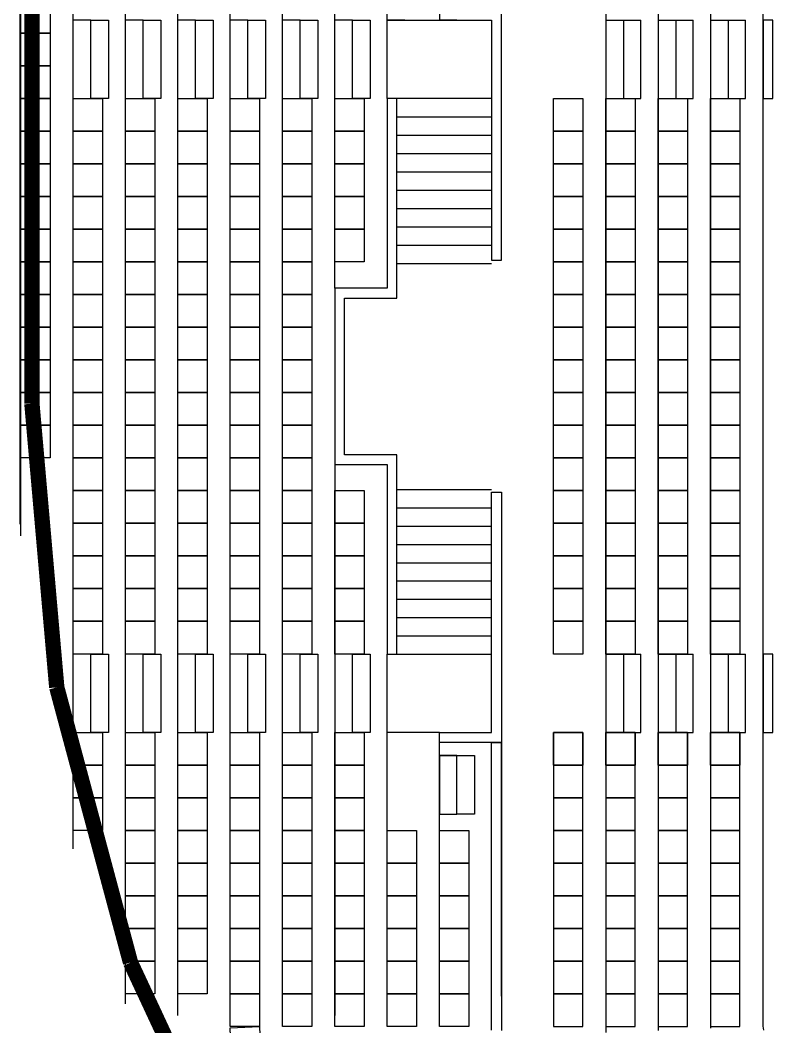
# Model space of a CAD drawing. Header units: millimetres. Extents: x -30921 to 91963, y -65754 to 26853.
# Drawn here: x -30192 to -18682, y -50172 to -34769 of the extents above; entities that cross this region are included whole.
import ezdxf

# ---------------------------------------------------------------- set-up
doc = ezdxf.new("R2010")
doc.units = ezdxf.units.MM
doc.header["$LTSCALE"] = 0.1
doc.header["$MEASUREMENT"] = 0
for name, color, linetype in [('GRADIN ESCALIER', 7, 'CONTINUOUS'), ('GRADINS_FIXES_BAS', 7, 'CONTINUOUS'), ('GRADINS_FIXES_HAUT', 7, 'CONTINUOUS'), ('SALLE CONTOUR', 7, 'CONTINUOUS')]:
    doc.layers.add(name, color=color, linetype=linetype)

msp = doc.modelspace()

# ---------------------------------------------------------------- linework, layer by layer
at = {"layer": 'GRADIN ESCALIER', "color": 7, "linetype": 'Continuous'}
for p, q in [((-30191.628, -42480.124), (-30191.628, 839.876)), ((-30181.629, -42660.124), (-30181.629, -20820.124)), ((-29381.628, -47450.124), (-29381.628, -20820.124)), ((-28581.629, -49820.124), (-28581.629, -20820.124)), ((-27781.629, -50000.124), (-27781.629, -20820.124)), ((-26981.629, -50000.124), (-26981.629, -20820.124)), ((-26181.629, -50000.124), (-26181.629, -23970.124)), ((-25381.629, -38870.124), (-25381.629, -23970.124)), ((-24581.629, -35970.124), (-24581.629, -25070.124)), ((-29111.629, -34770.124), (-29381.628, -34770.124)), ((-29111.629, -34770.124), (-29381.628, -34770.124)), ((-28311.629, -34770.124), (-28581.629, -34770.124)), ((-28311.629, -34770.124), (-28581.629, -34770.124)), ((-27511.628, -34770.124), (-27781.629, -34770.124)), ((-27511.628, -34770.124), (-27781.629, -34770.124)), ((-26711.629, -34770.124), (-26981.629, -34770.124)), ((-26711.629, -34770.124), (-26981.629, -34770.124)), ((-25911.629, -34770.124), (-26181.629, -34770.124)), ((-25911.629, -34770.124), (-26181.629, -34770.124)), ((-25111.629, -34770.124), (-25381.629, -34770.124)), ((-25111.629, -34770.124), (-25381.629, -34770.124)), ((-25111.629, -34770.124), (-25381.629, -34770.124)), ((-24581.629, -34770.124), (-23781.629, -34770.124)), ((-24311.628, -34770.124), (-24581.629, -34770.124)), ((-24311.628, -34770.124), (-24581.629, -34770.124)), ((-23511.629, -34770.124), (-23781.629, -34770.124)), ((-23511.629, -34770.124), (-23781.629, -34770.124)), ((-21231.629, -34770.124), (-20701.629, -34770.124)), ((-20961.629, -35970.124), (-20961.629, -34770.124)), ((-20701.629, -35970.124), (-20701.629, -34770.124)), ((-20431.629, -34770.124), (-19901.628, -34770.124)), ((-20161.629, -35970.124), (-20161.629, -34770.124)), ((-19901.628, -35970.124), (-19901.628, -34770.124)), ((-19631.628, -34770.124), (-19101.628, -34770.124)), ((-19361.628, -35970.124), (-19361.628, -34770.124)), ((-19101.628, -35970.124), (-19101.628, -34770.124)), ((-22981.629, -35970.124), (-24581.629, -35970.124)), ((-21231.629, -35970.124), (-20701.629, -35970.124)), ((-20431.629, -35970.124), (-19901.628, -35970.124)), ((-19631.628, -35970.124), (-19101.628, -35970.124)), ((-24431.629, -36250.124), (-22981.629, -36250.124)), ((-24431.629, -36530.124), (-22981.629, -36530.124)), ((-24431.629, -36810.124), (-22981.629, -36810.124)), ((-24431.629, -37090.124), (-22981.629, -37090.124)), ((-24431.629, -37370.124), (-22981.629, -37370.124)), ((-24431.629, -37650.124), (-22981.629, -37650.124)), ((-24431.629, -37930.124), (-22981.629, -37930.124)), ((-24431.629, -38210.124), (-22981.629, -38210.124)), ((-24431.629, -38490.124), (-22981.629, -38490.124)), ((-25381.629, -41570.124), (-25381.629, -50000.124)), ((-24431.629, -41950.124), (-22981.629, -41950.124)), ((-24431.629, -42230.124), (-22981.629, -42230.124)), ((-24431.629, -42510.124), (-22981.629, -42510.124)), ((-24431.629, -42790.124), (-22981.629, -42790.124)), ((-24431.629, -43070.124), (-22981.629, -43070.124)), ((-24431.629, -43350.124), (-22981.629, -43350.124)), ((-24431.629, -43630.124), (-22981.629, -43630.124)), ((-24431.629, -43910.124), (-22981.629, -43910.124)), ((-24431.629, -44190.124), (-22981.629, -44190.124)), ((-29111.629, -44470.124), (-29381.628, -44470.124)), ((-28311.629, -44470.124), (-28581.629, -44470.124)), ((-27511.628, -44470.124), (-27781.629, -44470.124)), ((-26711.629, -44470.124), (-26981.629, -44470.124)), ((-25911.629, -44470.124), (-26181.629, -44470.124)), ((-25111.629, -44470.124), (-25381.629, -44470.124)), ((-24581.629, -50000.124), (-24581.629, -44470.124)), ((-24431.629, -44470.124), (-22981.629, -44470.124)), ((-21231.629, -44470.124), (-20701.629, -44470.124)), ((-20961.629, -45670.124), (-20961.629, -44470.124)), ((-20701.629, -45670.124), (-20701.629, -44470.124)), ((-20431.629, -44470.124), (-19901.628, -44470.124)), ((-20161.629, -45670.124), (-20161.629, -44470.124)), ((-19901.628, -45670.124), (-19901.628, -44470.124)), ((-19631.628, -44470.124), (-19101.628, -44470.124)), ((-19361.628, -45670.124), (-19361.628, -44470.124)), ((-19101.628, -45670.124), (-19101.628, -44470.124)), ((-23781.629, -45670.124), (-24581.629, -45670.124)), ((-23781.629, -45670.124), (-24581.629, -45670.124)), ((-21231.629, -45670.124), (-20701.629, -45670.124)), ((-20431.629, -45670.124), (-19901.628, -45670.124)), ((-19631.628, -45670.124), (-19101.628, -45670.124)), ((-23781.629, -49700.124), (-23781.629, -45820.124)), ((-23781.629, -50000.124), (-23781.629, -45820.124)), ((-22831.628, -49700.124), (-22831.628, -45820.124))]:
    msp.add_line(p, q, dxfattribs=at)
for points in [[(-21231.629, -50260.124), (-21231.629, -50170.124), (-21231.629, -50080.124), (-21231.629, -50010.124), (-21231.629, 8369.876)], [(-20431.629, -50230.124), (-20431.629, -50150.124), (-20431.629, -50070.124), (-20431.629, -50000.124), (-20431.629, 8369.876)], [(-19631.628, -50190.124), (-19631.628, -50130.124), (-19631.628, -50060.124), (-19631.628, -50000.124), (-19631.628, 8369.876)], [(-18821.629, -50220.124), (-18831.628, -50160.124), (-18831.628, -50110.124), (-18831.628, -50050.124), (-18831.628, -50000.124), (-18831.628, 8369.876)], [(-29381.628, -35970.124), (-29111.629, -35970.124), (-29111.629, -34770.124), (-28841.629, -34770.124), (-28841.629, -35970.124), (-29111.629, -35970.124)], [(-28581.629, -35970.124), (-28311.629, -35970.124), (-28311.629, -34770.124), (-28041.628, -34770.124), (-28041.628, -35970.124), (-28311.629, -35970.124)], [(-27781.629, -35970.124), (-27511.628, -35970.124), (-27511.628, -34770.124), (-27241.628, -34770.124), (-27241.628, -35970.124), (-27511.628, -35970.124)], [(-26981.629, -35970.124), (-26711.629, -35970.124), (-26711.629, -34770.124), (-26441.628, -34770.124), (-26441.628, -35970.124), (-26711.629, -35970.124)], [(-26181.629, -35970.124), (-25911.629, -35970.124), (-25911.629, -34770.124), (-25641.629, -34770.124), (-25641.629, -35970.124), (-25911.629, -35970.124)], [(-25381.629, -35970.124), (-25111.629, -35970.124), (-25111.629, -34770.124), (-24841.629, -34770.124), (-24841.629, -35970.124), (-25111.629, -35970.124)], [(-29381.628, -45670.124), (-29111.629, -45670.124), (-29111.629, -44470.124), (-28841.629, -44470.124), (-28841.629, -45670.124), (-29111.629, -45670.124)], [(-28581.629, -45670.124), (-28311.629, -45670.124), (-28311.629, -44470.124), (-28041.628, -44470.124), (-28041.628, -45670.124), (-28311.629, -45670.124)], [(-27781.629, -45670.124), (-27511.628, -45670.124), (-27511.628, -44470.124), (-27241.628, -44470.124), (-27241.628, -45670.124), (-27511.628, -45670.124)], [(-26981.629, -45670.124), (-26711.629, -45670.124), (-26711.629, -44470.124), (-26441.628, -44470.124), (-26441.628, -45670.124), (-26711.629, -45670.124)], [(-26181.629, -45670.124), (-25911.629, -45670.124), (-25911.629, -44470.124), (-25641.629, -44470.124), (-25641.629, -45670.124), (-25911.629, -45670.124)], [(-25381.629, -45670.124), (-25111.629, -45670.124), (-25111.629, -44470.124), (-24841.629, -44470.124), (-24841.629, -45670.124), (-25111.629, -45670.124)], [(-22981.629, -50000.124), (-22981.629, -45820.124), (-22831.628, -45820.124), (-22831.628, -50000.124), (-22831.628, -50070.124), (-22831.628, -50150.124), (-22831.628, -50230.124)], [(-23511.629, -46020.124), (-23781.629, -46020.124), (-23511.629, -46020.124), (-23781.629, -46020.124), (-23781.629, -46920.124), (-23511.629, -46920.124), (-23511.629, -46020.124), (-23241.628, -46020.124), (-23241.628, -46920.124), (-23511.629, -46920.124)], [(-22981.629, -50220.124), (-22981.629, -50150.124), (-22981.629, -50070.124), (-22981.629, -50000.124)]]:
    msp.add_lwpolyline(points, dxfattribs=at)
for points in [[(-23781.629, -34770.124), (-22981.629, -34770.124), (-22981.629, -38440.124), (-22831.628, -38440.124), (-22831.628, -34620.124), (-23781.629, -34620.124)], [(-18681.628, -34770.124), (-18831.628, -34770.124), (-18831.628, -35970.124), (-18681.628, -35970.124)], [(-24581.629, -44470.124), (-24431.629, -44470.124), (-24431.629, -41420.124), (-25231.629, -41420.124), (-25231.629, -39020.124), (-24431.629, -39020.124), (-24431.629, -35970.124), (-24581.629, -35970.124), (-24581.629, -38870.124), (-25381.629, -38870.124), (-25381.629, -39020.124), (-25381.629, -41420.124), (-25381.629, -41570.124), (-24581.629, -41570.124)], [(-23781.629, -45670.124), (-22981.629, -45670.124), (-22981.629, -41990.124), (-22831.628, -41990.124), (-22831.628, -45820.124), (-23781.629, -45820.124)], [(-18681.628, -44470.124), (-18831.628, -44470.124), (-18831.628, -45670.124), (-18681.628, -45670.124)]]:
    msp.add_lwpolyline(points, close=True, dxfattribs=at)
at = {"layer": 'GRADINS_FIXES_BAS', "color": 7, "linetype": 'Continuous'}
for points in [[(-22036.629, -35967.124), (-21586.629, -35967.124), (-21586.629, -36467.124), (-22036.629, -36467.124)], [(-21236.629, -35967.124), (-20786.629, -35967.124), (-20786.629, -36467.124), (-21236.629, -36467.124)], [(-20436.629, -35967.124), (-19986.629, -35967.124), (-19986.629, -36467.124), (-20436.629, -36467.124)], [(-19636.628, -35967.124), (-19186.628, -35967.124), (-19186.628, -36467.124), (-19636.628, -36467.124)], [(-22036.629, -36467.124), (-21586.629, -36467.124), (-21586.629, -36967.124), (-22036.629, -36967.124)], [(-21236.629, -36467.124), (-20786.629, -36467.124), (-20786.629, -36967.124), (-21236.629, -36967.124)], [(-20436.629, -36467.124), (-19986.629, -36467.124), (-19986.629, -36967.124), (-20436.629, -36967.124)], [(-19636.628, -36467.124), (-19186.628, -36467.124), (-19186.628, -36967.124), (-19636.628, -36967.124)], [(-22036.629, -36967.124), (-21586.629, -36967.124), (-21586.629, -37467.124), (-22036.629, -37467.124)], [(-21236.629, -36967.124), (-20786.629, -36967.124), (-20786.629, -37467.124), (-21236.629, -37467.124)], [(-20436.629, -36967.124), (-19986.629, -36967.124), (-19986.629, -37467.124), (-20436.629, -37467.124)], [(-19636.628, -36967.124), (-19186.628, -36967.124), (-19186.628, -37467.124), (-19636.628, -37467.124)], [(-22036.629, -37467.124), (-21586.629, -37467.124), (-21586.629, -37967.124), (-22036.629, -37967.124)], [(-21236.629, -37467.124), (-20786.629, -37467.124), (-20786.629, -37967.124), (-21236.629, -37967.124)], [(-20436.629, -37467.124), (-19986.629, -37467.124), (-19986.629, -37967.124), (-20436.629, -37967.124)], [(-19636.628, -37467.124), (-19186.628, -37467.124), (-19186.628, -37967.124), (-19636.628, -37967.124)], [(-22036.629, -37967.124), (-21586.629, -37967.124), (-21586.629, -38467.124), (-22036.629, -38467.124)], [(-21236.629, -37967.124), (-20786.629, -37967.124), (-20786.629, -38467.124), (-21236.629, -38467.124)], [(-20436.629, -37967.124), (-19986.629, -37967.124), (-19986.629, -38467.124), (-20436.629, -38467.124)], [(-19636.628, -37967.124), (-19186.628, -37967.124), (-19186.628, -38467.124), (-19636.628, -38467.124)], [(-22036.629, -38467.124), (-21586.629, -38467.124), (-21586.629, -38967.124), (-22036.629, -38967.124)], [(-21236.629, -38467.124), (-20786.629, -38467.124), (-20786.629, -38967.124), (-21236.629, -38967.124)], [(-20436.629, -38467.124), (-19986.629, -38467.124), (-19986.629, -38967.124), (-20436.629, -38967.124)], [(-19636.628, -38467.124), (-19186.628, -38467.124), (-19186.628, -38967.124), (-19636.628, -38967.124)], [(-22036.629, -38967.124), (-21586.629, -38967.124), (-21586.629, -39467.124), (-22036.629, -39467.124)], [(-21236.629, -38967.124), (-20786.629, -38967.124), (-20786.629, -39467.124), (-21236.629, -39467.124)], [(-20436.629, -38967.124), (-19986.629, -38967.124), (-19986.629, -39467.124), (-20436.629, -39467.124)], [(-19636.628, -38967.124), (-19186.628, -38967.124), (-19186.628, -39467.124), (-19636.628, -39467.124)], [(-22036.629, -39467.124), (-21586.629, -39467.124), (-21586.629, -39967.124), (-22036.629, -39967.124)], [(-21236.629, -39467.124), (-20786.629, -39467.124), (-20786.629, -39967.124), (-21236.629, -39967.124)], [(-20436.629, -39467.124), (-19986.629, -39467.124), (-19986.629, -39967.124), (-20436.629, -39967.124)], [(-19636.628, -39467.124), (-19186.628, -39467.124), (-19186.628, -39967.124), (-19636.628, -39967.124)], [(-22036.629, -39967.124), (-21586.629, -39967.124), (-21586.629, -40467.124), (-22036.629, -40467.124)], [(-21236.629, -39967.124), (-20786.629, -39967.124), (-20786.629, -40467.124), (-21236.629, -40467.124)], [(-20436.629, -39967.124), (-19986.629, -39967.124), (-19986.629, -40467.124), (-20436.629, -40467.124)], [(-19636.628, -39967.124), (-19186.628, -39967.124), (-19186.628, -40467.124), (-19636.628, -40467.124)], [(-22036.629, -40467.124), (-21586.629, -40467.124), (-21586.629, -40967.124), (-22036.629, -40967.124)], [(-21236.629, -40467.124), (-20786.629, -40467.124), (-20786.629, -40967.124), (-21236.629, -40967.124)], [(-20436.629, -40467.124), (-19986.629, -40467.124), (-19986.629, -40967.124), (-20436.629, -40967.124)], [(-19636.628, -40467.124), (-19186.628, -40467.124), (-19186.628, -40967.124), (-19636.628, -40967.124)], [(-22036.629, -40967.124), (-21586.629, -40967.124), (-21586.629, -41467.124), (-22036.629, -41467.124)], [(-21236.629, -40967.124), (-20786.629, -40967.124), (-20786.629, -41467.124), (-21236.629, -41467.124)], [(-20436.629, -40967.124), (-19986.629, -40967.124), (-19986.629, -41467.124), (-20436.629, -41467.124)], [(-19636.628, -40967.124), (-19186.628, -40967.124), (-19186.628, -41467.124), (-19636.628, -41467.124)], [(-22036.629, -41467.124), (-21586.629, -41467.124), (-21586.629, -41967.124), (-22036.629, -41967.124)], [(-21236.629, -41467.124), (-20786.629, -41467.124), (-20786.629, -41967.124), (-21236.629, -41967.124)], [(-20436.629, -41467.124), (-19986.629, -41467.124), (-19986.629, -41967.124), (-20436.629, -41967.124)], [(-19636.628, -41467.124), (-19186.628, -41467.124), (-19186.628, -41967.124), (-19636.628, -41967.124)], [(-22036.629, -41967.124), (-21586.629, -41967.124), (-21586.629, -42467.124), (-22036.629, -42467.124)], [(-21236.629, -41967.124), (-20786.629, -41967.124), (-20786.629, -42467.124), (-21236.629, -42467.124)], [(-20436.629, -41967.124), (-19986.629, -41967.124), (-19986.629, -42467.124), (-20436.629, -42467.124)], [(-19636.628, -41967.124), (-19186.628, -41967.124), (-19186.628, -42467.124), (-19636.628, -42467.124)], [(-22036.629, -42467.124), (-21586.629, -42467.124), (-21586.629, -42967.124), (-22036.629, -42967.124)], [(-21236.629, -42467.124), (-20786.629, -42467.124), (-20786.629, -42967.124), (-21236.629, -42967.124)], [(-20436.629, -42467.124), (-19986.629, -42467.124), (-19986.629, -42967.124), (-20436.629, -42967.124)], [(-19636.628, -42467.124), (-19186.628, -42467.124), (-19186.628, -42967.124), (-19636.628, -42967.124)], [(-22036.629, -42967.124), (-21586.629, -42967.124), (-21586.629, -43467.124), (-22036.629, -43467.124)], [(-21236.629, -42967.124), (-20786.629, -42967.124), (-20786.629, -43467.124), (-21236.629, -43467.124)], [(-20436.629, -42967.124), (-19986.629, -42967.124), (-19986.629, -43467.124), (-20436.629, -43467.124)], [(-19636.628, -42967.124), (-19186.628, -42967.124), (-19186.628, -43467.124), (-19636.628, -43467.124)], [(-22036.629, -43467.124), (-21586.629, -43467.124), (-21586.629, -43967.124), (-22036.629, -43967.124)], [(-21236.629, -43467.124), (-20786.629, -43467.124), (-20786.629, -43967.124), (-21236.629, -43967.124)], [(-20436.629, -43467.124), (-19986.629, -43467.124), (-19986.629, -43967.124), (-20436.629, -43967.124)], [(-19636.628, -43467.124), (-19186.628, -43467.124), (-19186.628, -43967.124), (-19636.628, -43967.124)], [(-22036.629, -43967.124), (-21586.629, -43967.124), (-21586.629, -44467.124), (-22036.629, -44467.124)], [(-21236.629, -43967.124), (-20786.629, -43967.124), (-20786.629, -44467.124), (-21236.629, -44467.124)], [(-20436.629, -43967.124), (-19986.629, -43967.124), (-19986.629, -44467.124), (-20436.629, -44467.124)], [(-19636.628, -43967.124), (-19186.628, -43967.124), (-19186.628, -44467.124), (-19636.628, -44467.124)], [(-22036.629, -45667.124), (-21586.629, -45667.124), (-21586.629, -46167.124), (-22036.629, -46167.124)], [(-22036.629, -46167.124), (-21586.629, -46167.124), (-21586.629, -45667.124), (-22036.629, -45667.124)], [(-21236.629, -45667.124), (-20786.629, -45667.124), (-20786.629, -46167.124), (-21236.629, -46167.124)], [(-21236.629, -46167.124), (-20786.629, -46167.124), (-20786.629, -45667.124), (-21236.629, -45667.124)], [(-20436.629, -45667.124), (-19986.629, -45667.124), (-19986.629, -46167.124), (-20436.629, -46167.124)], [(-20436.629, -46167.124), (-19986.629, -46167.124), (-19986.629, -45667.124), (-20436.629, -45667.124)], [(-19636.628, -46167.124), (-19186.628, -46167.124), (-19186.628, -45667.124), (-19636.628, -45667.124)], [(-19636.628, -45667.124), (-19186.628, -45667.124), (-19186.628, -46167.124), (-19636.628, -46167.124)], [(-22036.629, -46667.124), (-21586.629, -46667.124), (-21586.629, -46167.124), (-22036.629, -46167.124)], [(-21236.629, -46667.124), (-20786.629, -46667.124), (-20786.629, -46167.124), (-21236.629, -46167.124)], [(-20436.629, -46667.124), (-19986.629, -46667.124), (-19986.629, -46167.124), (-20436.629, -46167.124)], [(-19636.628, -46667.124), (-19186.628, -46667.124), (-19186.628, -46167.124), (-19636.628, -46167.124)], [(-22036.629, -47167.124), (-21586.629, -47167.124), (-21586.629, -46667.124), (-22036.629, -46667.124)], [(-21236.629, -47167.124), (-20786.629, -47167.124), (-20786.629, -46667.124), (-21236.629, -46667.124)], [(-20436.629, -47167.124), (-19986.629, -47167.124), (-19986.629, -46667.124), (-20436.629, -46667.124)], [(-19636.628, -47167.124), (-19186.628, -47167.124), (-19186.628, -46667.124), (-19636.628, -46667.124)], [(-22036.629, -47667.124), (-21586.629, -47667.124), (-21586.629, -47167.124), (-22036.629, -47167.124)], [(-21236.629, -47667.124), (-20786.629, -47667.124), (-20786.629, -47167.124), (-21236.629, -47167.124)], [(-20436.629, -47667.124), (-19986.629, -47667.124), (-19986.629, -47167.124), (-20436.629, -47167.124)], [(-19636.628, -47667.124), (-19186.628, -47667.124), (-19186.628, -47167.124), (-19636.628, -47167.124)], [(-22036.629, -48167.124), (-21586.629, -48167.124), (-21586.629, -47667.124), (-22036.629, -47667.124)], [(-21236.629, -48167.124), (-20786.629, -48167.124), (-20786.629, -47667.124), (-21236.629, -47667.124)], [(-20436.629, -48167.124), (-19986.629, -48167.124), (-19986.629, -47667.124), (-20436.629, -47667.124)], [(-19636.628, -48167.124), (-19186.628, -48167.124), (-19186.628, -47667.124), (-19636.628, -47667.124)], [(-22036.629, -48667.124), (-21586.629, -48667.124), (-21586.629, -48167.124), (-22036.629, -48167.124)], [(-21236.629, -48667.124), (-20786.629, -48667.124), (-20786.629, -48167.124), (-21236.629, -48167.124)], [(-20436.629, -48667.124), (-19986.629, -48667.124), (-19986.629, -48167.124), (-20436.629, -48167.124)], [(-19636.628, -48667.124), (-19186.628, -48667.124), (-19186.628, -48167.124), (-19636.628, -48167.124)], [(-22036.629, -49167.124), (-21586.629, -49167.124), (-21586.629, -48667.124), (-22036.629, -48667.124)], [(-21236.629, -49167.124), (-20786.629, -49167.124), (-20786.629, -48667.124), (-21236.629, -48667.124)], [(-20436.629, -49167.124), (-19986.629, -49167.124), (-19986.629, -48667.124), (-20436.629, -48667.124)], [(-19636.628, -49167.124), (-19186.628, -49167.124), (-19186.628, -48667.124), (-19636.628, -48667.124)], [(-22036.629, -49667.124), (-21586.629, -49667.124), (-21586.629, -49167.124), (-22036.629, -49167.124)], [(-21236.629, -49667.124), (-20786.629, -49667.124), (-20786.629, -49167.124), (-21236.629, -49167.124)], [(-20436.629, -49667.124), (-19986.629, -49667.124), (-19986.629, -49167.124), (-20436.629, -49167.124)], [(-19636.628, -49667.124), (-19186.628, -49667.124), (-19186.628, -49167.124), (-19636.628, -49167.124)], [(-22036.629, -50167.124), (-21586.629, -50167.124), (-21586.629, -49667.124), (-22036.629, -49667.124)], [(-21236.629, -50167.124), (-20786.629, -50167.124), (-20786.629, -49667.124), (-21236.629, -49667.124)], [(-20436.629, -50167.124), (-19986.629, -50167.124), (-19986.629, -49667.124), (-20436.629, -49667.124)], [(-19636.628, -50167.124), (-19186.628, -50167.124), (-19186.628, -49667.124), (-19636.628, -49667.124)]]:
    msp.add_lwpolyline(points, close=True, dxfattribs=at)
at = {"layer": 'GRADINS_FIXES_HAUT', "color": 7, "linetype": 'Continuous'}
for points in [[(-29731.629, -34967.124), (-30181.629, -34967.124), (-30181.629, -34467.124), (-29731.629, -34467.124)], [(-29731.629, -35467.124), (-30181.629, -35467.124), (-30181.629, -34967.124), (-29731.629, -34967.124)], [(-29731.629, -35967.124), (-30181.629, -35967.124), (-30181.629, -35467.124), (-29731.629, -35467.124)], [(-29731.629, -36467.124), (-30181.629, -36467.124), (-30181.629, -35967.124), (-29731.629, -35967.124)], [(-28931.629, -36467.124), (-29381.628, -36467.124), (-29381.628, -35967.124), (-28931.629, -35967.124)], [(-28131.628, -36467.124), (-28581.629, -36467.124), (-28581.629, -35967.124), (-28131.628, -35967.124)], [(-27331.628, -36467.124), (-27781.629, -36467.124), (-27781.629, -35967.124), (-27331.628, -35967.124)], [(-26531.629, -36467.124), (-26981.629, -36467.124), (-26981.629, -35967.124), (-26531.629, -35967.124)], [(-25731.629, -36467.124), (-26181.629, -36467.124), (-26181.629, -35967.124), (-25731.629, -35967.124)], [(-24931.629, -36467.124), (-25381.629, -36467.124), (-25381.629, -35967.124), (-24931.629, -35967.124)], [(-29731.629, -36967.124), (-30181.629, -36967.124), (-30181.629, -36467.124), (-29731.629, -36467.124)], [(-28931.629, -36967.124), (-29381.628, -36967.124), (-29381.628, -36467.124), (-28931.629, -36467.124)], [(-28131.628, -36967.124), (-28581.629, -36967.124), (-28581.629, -36467.124), (-28131.628, -36467.124)], [(-27331.628, -36967.124), (-27781.629, -36967.124), (-27781.629, -36467.124), (-27331.628, -36467.124)], [(-26531.629, -36967.124), (-26981.629, -36967.124), (-26981.629, -36467.124), (-26531.629, -36467.124)], [(-25731.629, -36967.124), (-26181.629, -36967.124), (-26181.629, -36467.124), (-25731.629, -36467.124)], [(-24931.629, -36967.124), (-25381.629, -36967.124), (-25381.629, -36467.124), (-24931.629, -36467.124)], [(-29731.629, -37467.124), (-30181.629, -37467.124), (-30181.629, -36967.124), (-29731.629, -36967.124)], [(-28931.629, -37467.124), (-29381.628, -37467.124), (-29381.628, -36967.124), (-28931.629, -36967.124)], [(-28131.628, -37467.124), (-28581.629, -37467.124), (-28581.629, -36967.124), (-28131.628, -36967.124)], [(-27331.628, -37467.124), (-27781.629, -37467.124), (-27781.629, -36967.124), (-27331.628, -36967.124)], [(-26531.629, -37467.124), (-26981.629, -37467.124), (-26981.629, -36967.124), (-26531.629, -36967.124)], [(-25731.629, -37467.124), (-26181.629, -37467.124), (-26181.629, -36967.124), (-25731.629, -36967.124)], [(-24931.629, -37467.124), (-25381.629, -37467.124), (-25381.629, -36967.124), (-24931.629, -36967.124)], [(-29731.629, -37967.124), (-30181.629, -37967.124), (-30181.629, -37467.124), (-29731.629, -37467.124)], [(-28931.629, -37967.124), (-29381.628, -37967.124), (-29381.628, -37467.124), (-28931.629, -37467.124)], [(-28131.628, -37967.124), (-28581.629, -37967.124), (-28581.629, -37467.124), (-28131.628, -37467.124)], [(-27331.628, -37967.124), (-27781.629, -37967.124), (-27781.629, -37467.124), (-27331.628, -37467.124)], [(-26531.629, -37967.124), (-26981.629, -37967.124), (-26981.629, -37467.124), (-26531.629, -37467.124)], [(-25731.629, -37967.124), (-26181.629, -37967.124), (-26181.629, -37467.124), (-25731.629, -37467.124)], [(-24931.629, -37967.124), (-25381.629, -37967.124), (-25381.629, -37467.124), (-24931.629, -37467.124)], [(-29731.629, -38467.124), (-30181.629, -38467.124), (-30181.629, -37967.124), (-29731.629, -37967.124)], [(-28931.629, -38467.124), (-29381.628, -38467.124), (-29381.628, -37967.124), (-28931.629, -37967.124)], [(-28131.628, -38467.124), (-28581.629, -38467.124), (-28581.629, -37967.124), (-28131.628, -37967.124)], [(-27331.628, -38467.124), (-27781.629, -38467.124), (-27781.629, -37967.124), (-27331.628, -37967.124)], [(-26531.629, -38467.124), (-26981.629, -38467.124), (-26981.629, -37967.124), (-26531.629, -37967.124)], [(-25731.629, -38467.124), (-26181.629, -38467.124), (-26181.629, -37967.124), (-25731.629, -37967.124)], [(-24931.629, -38467.124), (-25381.629, -38467.124), (-25381.629, -37967.124), (-24931.629, -37967.124)], [(-29731.629, -38967.124), (-30181.629, -38967.124), (-30181.629, -38467.124), (-29731.629, -38467.124)], [(-28931.629, -38967.124), (-29381.628, -38967.124), (-29381.628, -38467.124), (-28931.629, -38467.124)], [(-28131.628, -38967.124), (-28581.629, -38967.124), (-28581.629, -38467.124), (-28131.628, -38467.124)], [(-27331.628, -38967.124), (-27781.629, -38967.124), (-27781.629, -38467.124), (-27331.628, -38467.124)], [(-26531.629, -38967.124), (-26981.629, -38967.124), (-26981.629, -38467.124), (-26531.629, -38467.124)], [(-25731.629, -38967.124), (-26181.629, -38967.124), (-26181.629, -38467.124), (-25731.629, -38467.124)], [(-29731.629, -39467.124), (-30181.629, -39467.124), (-30181.629, -38967.124), (-29731.629, -38967.124)], [(-28931.629, -39467.124), (-29381.628, -39467.124), (-29381.628, -38967.124), (-28931.629, -38967.124)], [(-28131.628, -39467.124), (-28581.629, -39467.124), (-28581.629, -38967.124), (-28131.628, -38967.124)], [(-27331.628, -39467.124), (-27781.629, -39467.124), (-27781.629, -38967.124), (-27331.628, -38967.124)], [(-26531.629, -39467.124), (-26981.629, -39467.124), (-26981.629, -38967.124), (-26531.629, -38967.124)], [(-25731.629, -39467.124), (-26181.629, -39467.124), (-26181.629, -38967.124), (-25731.629, -38967.124)], [(-29731.629, -39967.124), (-30181.629, -39967.124), (-30181.629, -39467.124), (-29731.629, -39467.124)], [(-28931.629, -39967.124), (-29381.628, -39967.124), (-29381.628, -39467.124), (-28931.629, -39467.124)], [(-28131.628, -39967.124), (-28581.629, -39967.124), (-28581.629, -39467.124), (-28131.628, -39467.124)], [(-27331.628, -39967.124), (-27781.629, -39967.124), (-27781.629, -39467.124), (-27331.628, -39467.124)], [(-26531.629, -39967.124), (-26981.629, -39967.124), (-26981.629, -39467.124), (-26531.629, -39467.124)], [(-25731.629, -39967.124), (-26181.629, -39967.124), (-26181.629, -39467.124), (-25731.629, -39467.124)], [(-29731.629, -40467.124), (-30181.629, -40467.124), (-30181.629, -39967.124), (-29731.629, -39967.124)], [(-28931.629, -40467.124), (-29381.628, -40467.124), (-29381.628, -39967.124), (-28931.629, -39967.124)], [(-28131.628, -40467.124), (-28581.629, -40467.124), (-28581.629, -39967.124), (-28131.628, -39967.124)], [(-27331.628, -40467.124), (-27781.629, -40467.124), (-27781.629, -39967.124), (-27331.628, -39967.124)], [(-26531.629, -40467.124), (-26981.629, -40467.124), (-26981.629, -39967.124), (-26531.629, -39967.124)], [(-25731.629, -40467.124), (-26181.629, -40467.124), (-26181.629, -39967.124), (-25731.629, -39967.124)], [(-29731.629, -40967.124), (-30181.629, -40967.124), (-30181.629, -40467.124), (-29731.629, -40467.124)], [(-28931.629, -40967.124), (-29381.628, -40967.124), (-29381.628, -40467.124), (-28931.629, -40467.124)], [(-28131.628, -40967.124), (-28581.629, -40967.124), (-28581.629, -40467.124), (-28131.628, -40467.124)], [(-27331.628, -40967.124), (-27781.629, -40967.124), (-27781.629, -40467.124), (-27331.628, -40467.124)], [(-26531.629, -40967.124), (-26981.629, -40967.124), (-26981.629, -40467.124), (-26531.629, -40467.124)], [(-25731.629, -40967.124), (-26181.629, -40967.124), (-26181.629, -40467.124), (-25731.629, -40467.124)], [(-29731.629, -41467.124), (-30181.629, -41467.124), (-30181.629, -40967.124), (-29731.629, -40967.124)], [(-28931.629, -41467.124), (-29381.628, -41467.124), (-29381.628, -40967.124), (-28931.629, -40967.124)], [(-28131.628, -41467.124), (-28581.629, -41467.124), (-28581.629, -40967.124), (-28131.628, -40967.124)], [(-27331.628, -41467.124), (-27781.629, -41467.124), (-27781.629, -40967.124), (-27331.628, -40967.124)], [(-26531.629, -41467.124), (-26981.629, -41467.124), (-26981.629, -40967.124), (-26531.629, -40967.124)], [(-25731.629, -41467.124), (-26181.629, -41467.124), (-26181.629, -40967.124), (-25731.629, -40967.124)], [(-28931.629, -41967.124), (-29381.628, -41967.124), (-29381.628, -41467.124), (-28931.629, -41467.124)], [(-28131.628, -41967.124), (-28581.629, -41967.124), (-28581.629, -41467.124), (-28131.628, -41467.124)], [(-27331.628, -41967.124), (-27781.629, -41967.124), (-27781.629, -41467.124), (-27331.628, -41467.124)], [(-26531.629, -41967.124), (-26981.629, -41967.124), (-26981.629, -41467.124), (-26531.629, -41467.124)], [(-25731.629, -41967.124), (-26181.629, -41967.124), (-26181.629, -41467.124), (-25731.629, -41467.124)], [(-28931.629, -42467.124), (-29381.628, -42467.124), (-29381.628, -41967.124), (-28931.629, -41967.124)], [(-28131.628, -42467.124), (-28581.629, -42467.124), (-28581.629, -41967.124), (-28131.628, -41967.124)], [(-27331.628, -42467.124), (-27781.629, -42467.124), (-27781.629, -41967.124), (-27331.628, -41967.124)], [(-26531.629, -42467.124), (-26981.629, -42467.124), (-26981.629, -41967.124), (-26531.629, -41967.124)], [(-25731.629, -42467.124), (-26181.629, -42467.124), (-26181.629, -41967.124), (-25731.629, -41967.124)], [(-24931.629, -42467.124), (-25381.629, -42467.124), (-25381.629, -41967.124), (-24931.629, -41967.124)], [(-28931.629, -42967.124), (-29381.628, -42967.124), (-29381.628, -42467.124), (-28931.629, -42467.124)], [(-28131.628, -42967.124), (-28581.629, -42967.124), (-28581.629, -42467.124), (-28131.628, -42467.124)], [(-27331.628, -42967.124), (-27781.629, -42967.124), (-27781.629, -42467.124), (-27331.628, -42467.124)], [(-26531.629, -42967.124), (-26981.629, -42967.124), (-26981.629, -42467.124), (-26531.629, -42467.124)], [(-25731.629, -42967.124), (-26181.629, -42967.124), (-26181.629, -42467.124), (-25731.629, -42467.124)], [(-24931.629, -42967.124), (-25381.629, -42967.124), (-25381.629, -42467.124), (-24931.629, -42467.124)], [(-28931.629, -43467.124), (-29381.628, -43467.124), (-29381.628, -42967.124), (-28931.629, -42967.124)], [(-28131.628, -43467.124), (-28581.629, -43467.124), (-28581.629, -42967.124), (-28131.628, -42967.124)], [(-27331.628, -43467.124), (-27781.629, -43467.124), (-27781.629, -42967.124), (-27331.628, -42967.124)], [(-26531.629, -43467.124), (-26981.629, -43467.124), (-26981.629, -42967.124), (-26531.629, -42967.124)], [(-25731.629, -43467.124), (-26181.629, -43467.124), (-26181.629, -42967.124), (-25731.629, -42967.124)], [(-24931.629, -43467.124), (-25381.629, -43467.124), (-25381.629, -42967.124), (-24931.629, -42967.124)], [(-28931.629, -43967.124), (-29381.628, -43967.124), (-29381.628, -43467.124), (-28931.629, -43467.124)], [(-28131.628, -43967.124), (-28581.629, -43967.124), (-28581.629, -43467.124), (-28131.628, -43467.124)], [(-27331.628, -43967.124), (-27781.629, -43967.124), (-27781.629, -43467.124), (-27331.628, -43467.124)], [(-26531.629, -43967.124), (-26981.629, -43967.124), (-26981.629, -43467.124), (-26531.629, -43467.124)], [(-25731.629, -43967.124), (-26181.629, -43967.124), (-26181.629, -43467.124), (-25731.629, -43467.124)], [(-24931.629, -43967.124), (-25381.629, -43967.124), (-25381.629, -43467.124), (-24931.629, -43467.124)], [(-28931.629, -44467.124), (-29381.628, -44467.124), (-29381.628, -43967.124), (-28931.629, -43967.124)], [(-28131.628, -44467.124), (-28581.629, -44467.124), (-28581.629, -43967.124), (-28131.628, -43967.124)], [(-27331.628, -44467.124), (-27781.629, -44467.124), (-27781.629, -43967.124), (-27331.628, -43967.124)], [(-26531.629, -44467.124), (-26981.629, -44467.124), (-26981.629, -43967.124), (-26531.629, -43967.124)], [(-25731.629, -44467.124), (-26181.629, -44467.124), (-26181.629, -43967.124), (-25731.629, -43967.124)], [(-24931.629, -44467.124), (-25381.629, -44467.124), (-25381.629, -43967.124), (-24931.629, -43967.124)], [(-28931.629, -46167.124), (-29381.628, -46167.124), (-29381.628, -45667.124), (-28931.629, -45667.124)], [(-28131.628, -46167.124), (-28581.629, -46167.124), (-28581.629, -45667.124), (-28131.628, -45667.124)], [(-27331.628, -46167.124), (-27781.629, -46167.124), (-27781.629, -45667.124), (-27331.628, -45667.124)], [(-26531.629, -46167.124), (-26981.629, -46167.124), (-26981.629, -45667.124), (-26531.629, -45667.124)], [(-25731.629, -46167.124), (-26181.629, -46167.124), (-26181.629, -45667.124), (-25731.629, -45667.124)], [(-24931.629, -46167.124), (-25381.629, -46167.124), (-25381.629, -45667.124), (-24931.629, -45667.124)], [(-28931.629, -46667.124), (-29381.628, -46667.124), (-29381.628, -46167.124), (-28931.629, -46167.124)], [(-28131.628, -46667.124), (-28581.629, -46667.124), (-28581.629, -46167.124), (-28131.628, -46167.124)], [(-27331.628, -46667.124), (-27781.629, -46667.124), (-27781.629, -46167.124), (-27331.628, -46167.124)], [(-26531.629, -46667.124), (-26981.629, -46667.124), (-26981.629, -46167.124), (-26531.629, -46167.124)], [(-25731.629, -46667.124), (-26181.629, -46667.124), (-26181.629, -46167.124), (-25731.629, -46167.124)], [(-24931.629, -46667.124), (-25381.629, -46667.124), (-25381.629, -46167.124), (-24931.629, -46167.124)], [(-28931.629, -47167.124), (-29381.628, -47167.124), (-29381.628, -46667.124), (-28931.629, -46667.124)], [(-28131.628, -47167.124), (-28581.629, -47167.124), (-28581.629, -46667.124), (-28131.628, -46667.124)], [(-27331.628, -47167.124), (-27781.629, -47167.124), (-27781.629, -46667.124), (-27331.628, -46667.124)], [(-26531.629, -47167.124), (-26981.629, -47167.124), (-26981.629, -46667.124), (-26531.629, -46667.124)], [(-25731.629, -47167.124), (-26181.629, -47167.124), (-26181.629, -46667.124), (-25731.629, -46667.124)], [(-24931.629, -47167.124), (-25381.629, -47167.124), (-25381.629, -46667.124), (-24931.629, -46667.124)], [(-28131.628, -47667.124), (-28581.629, -47667.124), (-28581.629, -47167.124), (-28131.628, -47167.124)], [(-27331.628, -47667.124), (-27781.629, -47667.124), (-27781.629, -47167.124), (-27331.628, -47167.124)], [(-26531.629, -47667.124), (-26981.629, -47667.124), (-26981.629, -47167.124), (-26531.629, -47167.124)], [(-25731.629, -47667.124), (-26181.629, -47667.124), (-26181.629, -47167.124), (-25731.629, -47167.124)], [(-24931.629, -47667.124), (-25381.629, -47667.124), (-25381.629, -47167.124), (-24931.629, -47167.124)], [(-24131.629, -47667.124), (-24581.629, -47667.124), (-24581.629, -47167.124), (-24131.629, -47167.124)], [(-23331.629, -47667.124), (-23781.629, -47667.124), (-23781.629, -47167.124), (-23331.629, -47167.124)], [(-28131.628, -48167.124), (-28581.629, -48167.124), (-28581.629, -47667.124), (-28131.628, -47667.124)], [(-27331.628, -48167.124), (-27781.629, -48167.124), (-27781.629, -47667.124), (-27331.628, -47667.124)], [(-26531.629, -48167.124), (-26981.629, -48167.124), (-26981.629, -47667.124), (-26531.629, -47667.124)], [(-25731.629, -48167.124), (-26181.629, -48167.124), (-26181.629, -47667.124), (-25731.629, -47667.124)], [(-24931.629, -48167.124), (-25381.629, -48167.124), (-25381.629, -47667.124), (-24931.629, -47667.124)], [(-24131.629, -48167.124), (-24581.629, -48167.124), (-24581.629, -47667.124), (-24131.629, -47667.124)], [(-23331.629, -48167.124), (-23781.629, -48167.124), (-23781.629, -47667.124), (-23331.629, -47667.124)], [(-28131.628, -48667.124), (-28581.629, -48667.124), (-28581.629, -48167.124), (-28131.628, -48167.124)], [(-27331.628, -48667.124), (-27781.629, -48667.124), (-27781.629, -48167.124), (-27331.628, -48167.124)], [(-26531.629, -48667.124), (-26981.629, -48667.124), (-26981.629, -48167.124), (-26531.629, -48167.124)], [(-25731.629, -48667.124), (-26181.629, -48667.124), (-26181.629, -48167.124), (-25731.629, -48167.124)], [(-24931.629, -48667.124), (-25381.629, -48667.124), (-25381.629, -48167.124), (-24931.629, -48167.124)], [(-24131.629, -48667.124), (-24581.629, -48667.124), (-24581.629, -48167.124), (-24131.629, -48167.124)], [(-23331.629, -48667.124), (-23781.629, -48667.124), (-23781.629, -48167.124), (-23331.629, -48167.124)], [(-28131.628, -49167.124), (-28581.629, -49167.124), (-28581.629, -48667.124), (-28131.628, -48667.124)], [(-27331.628, -49167.124), (-27781.629, -49167.124), (-27781.629, -48667.124), (-27331.628, -48667.124)], [(-26531.629, -49167.124), (-26981.629, -49167.124), (-26981.629, -48667.124), (-26531.629, -48667.124)], [(-25731.629, -49167.124), (-26181.629, -49167.124), (-26181.629, -48667.124), (-25731.629, -48667.124)], [(-24931.629, -49167.124), (-25381.629, -49167.124), (-25381.629, -48667.124), (-24931.629, -48667.124)], [(-24131.629, -49167.124), (-24581.629, -49167.124), (-24581.629, -48667.124), (-24131.629, -48667.124)], [(-23331.629, -49167.124), (-23781.629, -49167.124), (-23781.629, -48667.124), (-23331.629, -48667.124)], [(-28131.628, -49667.124), (-28581.629, -49667.124), (-28581.629, -49167.124), (-28131.628, -49167.124)], [(-27331.628, -49667.124), (-27781.629, -49667.124), (-27781.629, -49167.124), (-27331.628, -49167.124)], [(-26531.629, -49667.124), (-26981.629, -49667.124), (-26981.629, -49167.124), (-26531.629, -49167.124)], [(-25731.629, -49667.124), (-26181.629, -49667.124), (-26181.629, -49167.124), (-25731.629, -49167.124)], [(-24931.629, -49667.124), (-25381.629, -49667.124), (-25381.629, -49167.124), (-24931.629, -49167.124)], [(-24131.629, -49667.124), (-24581.629, -49667.124), (-24581.629, -49167.124), (-24131.629, -49167.124)], [(-23331.629, -49667.124), (-23781.629, -49667.124), (-23781.629, -49167.124), (-23331.629, -49167.124)], [(-26531.629, -50167.124), (-26981.629, -50167.124), (-26981.629, -49667.124), (-26531.629, -49667.124)], [(-25731.629, -50167.124), (-26181.629, -50167.124), (-26181.629, -49667.124), (-25731.629, -49667.124)], [(-24931.629, -50167.124), (-25381.629, -50167.124), (-25381.629, -49667.124), (-24931.629, -49667.124)], [(-24131.629, -50167.124), (-24581.629, -50167.124), (-24581.629, -49667.124), (-24131.629, -49667.124)], [(-23331.629, -50167.124), (-23781.629, -50167.124), (-23781.629, -49667.124), (-23331.629, -49667.124)], [(-26511.629, -50667.124), (-26961.629, -50687.124), (-26981.629, -50187.124), (-26531.629, -50167.124)]]:
    msp.add_lwpolyline(points, close=True, dxfattribs=at)
at = {"layer": 'SALLE CONTOUR', "color": 7, "linetype": 'Continuous', "const_width": 234.696}
for points in [[(-30011.628, -40637.124), (-30011.628, -937.124)], [(-29631.628, -44978.124), (-30011.628, -40637.124)], [(-28503.628, -49188.124), (-29631.628, -44978.124)], [(-26662.629, -53137.124), (-28503.628, -49188.124)]]:
    msp.add_lwpolyline(points, dxfattribs=at)

doc.saveas('drawing.dxf')
